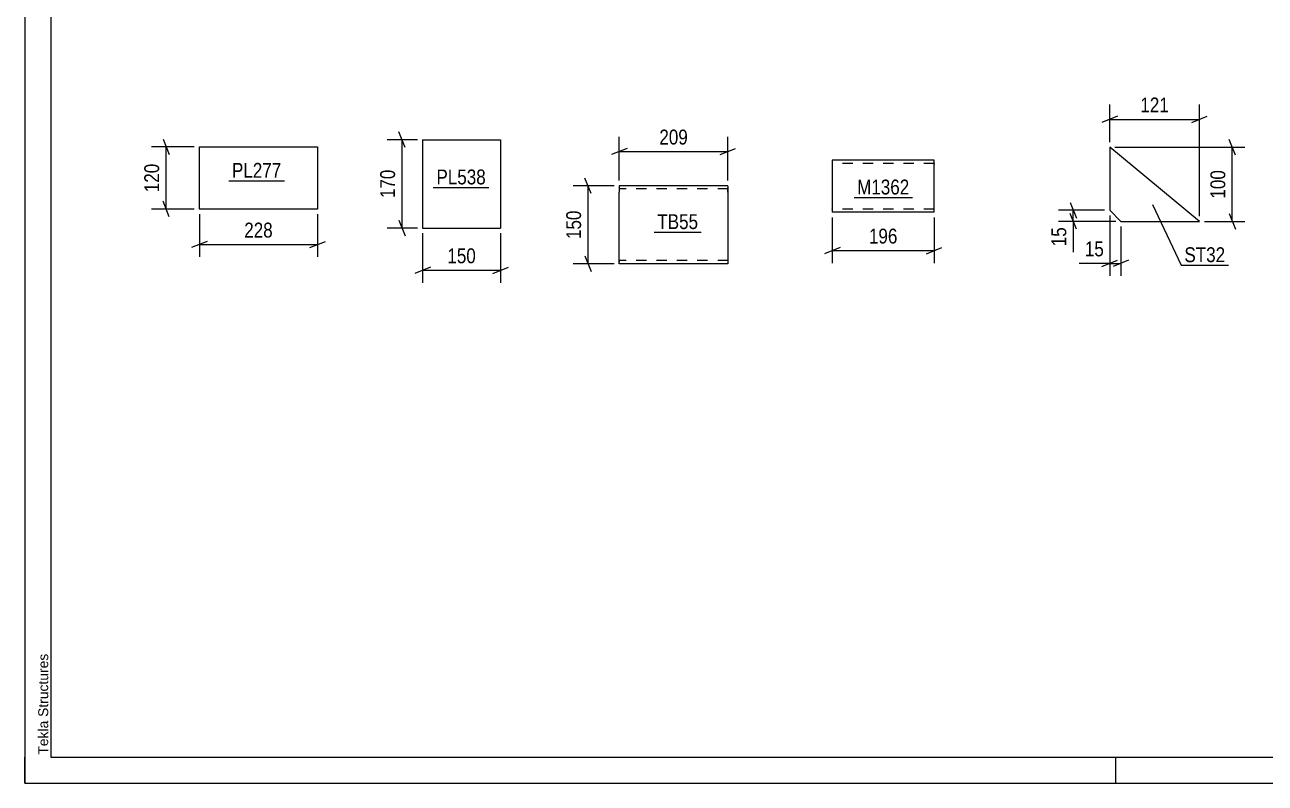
# Model space of a CAD drawing. Header units: millimetres. Extents: x 0 to 1775, y 0 to 560.
# Drawn here: x 0 to 238.8, y 0 to 146 of the extents above; entities that cross this region are included whole.
import ezdxf

# ---------------------------------------------------------------- set-up
doc = ezdxf.new("R2010")
doc.units = ezdxf.units.MM
doc.linetypes.add('DXK_LINE_DOT2', pattern=[3.9198, 1.9599, -1.9599])
doc.styles.add('Arial', font='ARIAL.TTF', dxfattribs={"height": 0.2})
doc.styles.add('Arial Narrow', font='ARIALN.TTF', dxfattribs={"height": 0.2})

# ---------------------------------------------------------------- blocks, each defined once
blk = doc.blocks.new('Unknown-814185304-1133')
at = {"color": 5, "linetype": 'Continuous'}
for p, q in [((0, 297), (0, 0)), ((5, 292), (5, 5)), ((0, 0), (0, 5)), ((5, 5), (415, 5)), ((210, 0), (210, 5)), ((0, 0), (420, 0))]:
    blk.add_line(p, q, dxfattribs=at)
at = {"color": 174, "linetype": 'Continuous', "style": 'Arial'}
blk.add_text('Tekla Structures', height=1.9102, rotation=90, dxfattribs=at).set_placement((4.5, 5.5))
blk = doc.blocks.new('Part-814185304-6951 - 6947')
at = {"color": 2, "linetype": 'Continuous'}
for p, q in [((33.6, 110.54), (33.6, 122.54)), ((33.6, 122.54), (56.36, 122.54)), ((56.36, 122.54), (56.36, 110.54)), ((56.36, 110.54), (33.6, 110.54))]:
    blk.add_line(p, q, dxfattribs=at)
blk = doc.blocks.new('Part-814185304-5932 - 5928')
at = {"color": 2, "linetype": 'Continuous'}
for p, q in [((76.58, 123.9), (76.58, 106.9)), ((76.58, 123.9), (91.58, 123.9)), ((91.58, 123.9), (91.58, 106.9)), ((76.58, 106.9), (91.58, 106.9))]:
    blk.add_line(p, q, dxfattribs=at)
blk = doc.blocks.new('Part-814185304-5965 - 5960')
at = {"color": 2, "linetype": 'Continuous'}
for p, q in [((114.44, 115.03), (114.44, 113.83)), ((135.34, 115.03), (114.44, 115.03)), ((135.34, 114.94), (135.34, 115.03)), ((135.34, 114.94), (135.34, 113.83)), ((114.44, 100.77), (114.44, 113.83)), ((135.34, 113.83), (135.34, 100.03)), ((114.44, 100.12), (114.44, 100.77)), ((114.44, 100.03), (114.44, 100.12)), ((135.34, 100.03), (114.44, 100.03))]:
    blk.add_line(p, q, dxfattribs=at)
at = {"color": 7, "linetype": 'DXK_LINE_DOT2'}
for p, q in [((135.34, 113.83), (135.34, 114.67)), ((135.34, 114.43), (114.44, 114.43)), ((114.44, 100.77), (114.44, 100.38)), ((114.44, 100.63), (114.44, 100.67)), ((135.34, 100.63), (114.44, 100.63)), ((135.34, 100.63), (135.34, 100.67))]:
    blk.add_line(p, q, dxfattribs=at)
blk = doc.blocks.new('Part-814185304-6140 - 6134')
at = {"color": 2, "linetype": 'Continuous'}
for p, q in [((226.12, 108.17), (208.85, 122.46)), ((208.85, 122.46), (208.85, 110.31)), ((208.85, 110.31), (210.99, 108.17)), ((210.99, 108.17), (226.12, 108.17))]:
    blk.add_line(p, q, dxfattribs=at)
blk = doc.blocks.new('Part-814185304-6930 - 6926')
at = {"color": 2, "linetype": 'Continuous'}
for p, q in [((175.05, 119.94), (155.44, 119.94)), ((155.44, 119.94), (155.44, 109.94)), ((175.05, 109.94), (175.05, 119.94)), ((175.05, 109.94), (155.44, 109.94))]:
    blk.add_line(p, q, dxfattribs=at)
at = {"color": 7, "linetype": 'DXK_LINE_DOT2'}
for p, q in [((175.05, 119.34), (155.44, 119.34)), ((175.05, 119.3), (175.05, 119.34)), ((175.05, 119.34), (175.05, 119.3)), ((175.05, 119.2), (175.05, 119.3)), ((175.05, 119.3), (175.05, 119.2)), ((155.44, 110.54), (155.44, 110.59)), ((175.05, 110.54), (155.44, 110.54))]:
    blk.add_line(p, q, dxfattribs=at)
blk = doc.blocks.new('StraightDimension-814185304-6953 - 6947')
at = {"color": 7, "linetype": 'Continuous'}
for p, q in [((32.6, 122.54), (24.36, 122.54)), ((26.61, 124.04), (27.81, 121.04)), ((27.21, 110.54), (27.21, 122.54)), ((32.6, 110.54), (24.36, 110.54)), ((27.81, 109.04), (26.61, 112.04))]:
    blk.add_line(p, q, dxfattribs=at)
at = {"color": 0}
blk.add_wipeout([(26.46, 119.88), (22.26, 119.88), (22.26, 113.2), (26.46, 113.2)], dxfattribs=at)
at = {"color": 3, "style": 'Arial Narrow'}
blk.add_text('120', height=2.863, rotation=90.0002, dxfattribs=at).set_placement((25.86, 113.8))
blk = doc.blocks.new('StraightDimension-814185304-6964 - 6947')
at = {"color": 7, "linetype": 'Continuous'}
for p, q in [((33.6, 109.54), (33.6, 101.32)), ((56.36, 109.54), (56.36, 101.32)), ((35.1, 104.32), (32.1, 103.12)), ((33.6, 103.72), (56.36, 103.72)), ((54.86, 103.12), (57.86, 104.32))]:
    blk.add_line(p, q, dxfattribs=at)
at = {"color": 0}
blk.add_wipeout([(48.32, 104.47), (48.32, 108.67), (41.64, 108.67), (41.64, 104.47)], dxfattribs=at)
at = {"color": 3, "style": 'Arial Narrow'}
blk.add_text('228', height=2.863, dxfattribs=at).set_placement((42.24, 105.07))
blk = doc.blocks.new('StraightDimension-814185304-5934 - 5928')
at = {"color": 7, "linetype": 'Continuous'}
for p, q in [((73.22, 122.4), (72.02, 125.4)), ((75.58, 123.9), (69.77, 123.9)), ((72.62, 106.9), (72.62, 123.9)), ((72.02, 108.4), (73.22, 105.4)), ((75.58, 106.9), (69.77, 106.9))]:
    blk.add_line(p, q, dxfattribs=at)
at = {"color": 0}
blk.add_wipeout([(71.87, 118.75), (67.67, 118.75), (67.67, 112.06), (71.87, 112.06)], dxfattribs=at)
at = {"color": 3, "style": 'Arial Narrow'}
blk.add_text('170', height=2.863, rotation=90.0002, dxfattribs=at).set_placement((71.27, 112.66))
blk = doc.blocks.new('StraightDimension-814185304-5945 - 5928')
at = {"color": 7, "linetype": 'Continuous'}
for p, q in [((76.58, 105.9), (76.58, 96.37)), ((91.58, 105.9), (91.58, 96.37)), ((78.08, 99.37), (75.08, 98.17)), ((76.58, 98.77), (91.58, 98.77)), ((90.08, 98.17), (93.08, 99.37))]:
    blk.add_line(p, q, dxfattribs=at)
at = {"color": 0}
blk.add_wipeout([(87.42, 99.52), (87.42, 103.72), (80.74, 103.72), (80.74, 99.52)], dxfattribs=at)
at = {"color": 3, "style": 'Arial Narrow'}
blk.add_text('150', height=2.863, dxfattribs=at).set_placement((81.34, 100.12))
blk = doc.blocks.new('StraightDimension-814185304-5978 - 5960')
at = {"color": 7, "linetype": 'Continuous'}
for p, q in [((113.44, 115.03), (105.58, 115.03)), ((109.03, 113.53), (107.83, 116.53)), ((108.43, 100.03), (108.43, 115.03)), ((107.83, 101.53), (109.03, 98.53)), ((113.44, 100.03), (105.58, 100.03))]:
    blk.add_line(p, q, dxfattribs=at)
at = {"color": 0}
blk.add_wipeout([(107.68, 110.87), (103.48, 110.87), (103.48, 104.18), (107.68, 104.18)], dxfattribs=at)
at = {"color": 3, "style": 'Arial Narrow'}
blk.add_text('150', height=2.863, rotation=90.0002, dxfattribs=at).set_placement((107.08, 104.78))
blk = doc.blocks.new('StraightDimension-814185304-5967 - 5960')
at = {"color": 7, "linetype": 'Continuous'}
for p, q in [((114.44, 116.03), (114.44, 124.48)), ((135.34, 116.03), (135.34, 124.48)), ((115.94, 122.23), (112.94, 121.03)), ((133.84, 121.03), (136.84, 122.23)), ((114.44, 121.63), (135.34, 121.63))]:
    blk.add_line(p, q, dxfattribs=at)
at = {"color": 0}
blk.add_wipeout([(128.24, 122.38), (128.24, 126.58), (121.55, 126.58), (121.55, 122.38)], dxfattribs=at)
at = {"color": 3, "style": 'Arial Narrow'}
blk.add_text('209', height=2.863, dxfattribs=at).set_placement((122.15, 122.98))
blk = doc.blocks.new('StraightDimension-814185304-6164 - 6134')
at = {"color": 7, "linetype": 'Continuous'}
for p, q in [((207.85, 110.31), (198.98, 110.31)), ((201.23, 111.81), (202.43, 108.81)), ((201.83, 108.17), (201.83, 110.31)), ((209.99, 108.17), (198.98, 108.17)), ((202.43, 106.67), (201.23, 109.67))]:
    blk.add_line(p, q, dxfattribs=at)
at = {"color": 0}
blk.add_wipeout([(201.08, 107.65), (196.88, 107.65), (196.88, 102.79), (201.08, 102.79)], dxfattribs=at)
at = {"color": 7, "linetype": 'Continuous'}
blk.add_line((201.83, 108.17), (201.83, 102.27), dxfattribs=at)
blk.add_line((201.83, 108.17), (201.83, 102.27), dxfattribs=at)
at = {"color": 3, "style": 'Arial Narrow'}
blk.add_text('15', height=2.863, rotation=90.0002, dxfattribs=at).set_placement((200.48, 103.39))
blk = doc.blocks.new('StraightDimension-814185304-6175 - 6134')
at = {"color": 7, "linetype": 'Continuous'}
for p, q in [((209.85, 122.46), (234.84, 122.46)), ((233.04, 120.96), (231.84, 123.96)), ((232.44, 108.17), (232.44, 122.46)), ((227.12, 108.17), (234.84, 108.17)), ((231.84, 109.67), (233.04, 106.67))]:
    blk.add_line(p, q, dxfattribs=at)
at = {"color": 0}
blk.add_wipeout([(231.69, 118.66), (227.49, 118.66), (227.49, 111.97), (231.69, 111.97)], dxfattribs=at)
at = {"color": 3, "style": 'Arial Narrow'}
blk.add_text('100', height=2.863, rotation=90.0002, dxfattribs=at).set_placement((231.09, 112.57))
blk = doc.blocks.new('StraightDimension-814185304-6142 - 6134')
at = {"color": 7, "linetype": 'Continuous'}
for p, q in [((208.85, 109.31), (208.85, 97.7)), ((210.99, 107.17), (210.99, 97.7)), ((207.35, 99.5), (210.35, 100.7)), ((212.49, 100.7), (209.49, 99.5)), ((208.85, 100.1), (210.99, 100.1))]:
    blk.add_line(p, q, dxfattribs=at)
at = {"color": 0}
blk.add_wipeout([(208.32, 100.85), (208.32, 105.05), (203.46, 105.05), (203.46, 100.85)], dxfattribs=at)
at = {"color": 7, "linetype": 'Continuous'}
blk.add_line((208.85, 100.1), (202.94, 100.1), dxfattribs=at)
blk.add_line((208.85, 100.1), (202.94, 100.1), dxfattribs=at)
at = {"color": 3, "style": 'Arial Narrow'}
blk.add_text('15', height=2.863, dxfattribs=at).set_placement((204.06, 101.45))
blk = doc.blocks.new('StraightDimension-814185304-6154 - 6134')
at = {"color": 7, "linetype": 'Continuous'}
for p, q in [((208.85, 123.46), (208.85, 130.66)), ((226.12, 109.17), (226.12, 130.66)), ((210.35, 128.41), (207.35, 127.21)), ((208.85, 127.81), (226.12, 127.81)), ((224.62, 127.21), (227.62, 128.41))]:
    blk.add_line(p, q, dxfattribs=at)
at = {"color": 0}
blk.add_wipeout([(220.82, 128.56), (220.82, 132.76), (214.14, 132.76), (214.14, 128.56)], dxfattribs=at)
at = {"color": 3, "style": 'Arial Narrow'}
blk.add_text('121', height=2.863, dxfattribs=at).set_placement((214.74, 129.16))
blk = doc.blocks.new('StraightDimension-814185304-6932 - 6926')
at = {"color": 7, "linetype": 'Continuous'}
for p, q in [((155.44, 108.94), (155.44, 100.16)), ((175.05, 108.94), (175.05, 100.16)), ((156.94, 103.16), (153.94, 101.96)), ((173.55, 101.96), (176.55, 103.16)), ((155.44, 102.56), (175.05, 102.56))]:
    blk.add_line(p, q, dxfattribs=at)
at = {"color": 0}
blk.add_wipeout([(168.59, 103.31), (168.59, 107.51), (161.9, 107.51), (161.9, 103.31)], dxfattribs=at)
at = {"color": 3, "style": 'Arial Narrow'}
blk.add_text('196', height=2.863, dxfattribs=at).set_placement((162.5, 103.91))
blk = doc.blocks.new('Mark-814185304-6949 - 6947')
at = {"color": 0}
blk.add_wipeout([(49.38, 116.57), (49.38, 119.57), (39.88, 119.57), (39.88, 116.57)], dxfattribs=at)
blk.add_wipeout([(49.38, 116.57), (49.38, 119.57), (39.88, 119.57), (39.88, 116.57)], dxfattribs=at)
at = {"color": 30, "linetype": 'Continuous'}
blk.add_line((39.28, 115.97), (49.98, 115.97), dxfattribs=at)
at = {"color": 3, "style": 'Arial Narrow'}
blk.add_text('PL277', height=2.863, dxfattribs=at).set_placement((39.88, 116.57))
blk = doc.blocks.new('Mark-814185304-5930 - 5928')
at = {"color": 0}
blk.add_wipeout([(88.75, 115.3), (88.75, 118.3), (79.24, 118.3), (79.24, 115.3)], dxfattribs=at)
blk.add_wipeout([(88.75, 115.3), (88.75, 118.3), (79.24, 118.3), (79.24, 115.3)], dxfattribs=at)
at = {"color": 30, "linetype": 'Continuous'}
blk.add_line((78.64, 114.7), (89.35, 114.7), dxfattribs=at)
at = {"color": 3, "style": 'Arial Narrow'}
blk.add_text('PL538', height=2.863, dxfattribs=at).set_placement((79.24, 115.3))
blk = doc.blocks.new('Mark-814185304-5963 - 5960')
at = {"color": 0}
blk.add_wipeout([(129.61, 106.7), (129.61, 109.7), (121.76, 109.7), (121.76, 106.7)], dxfattribs=at)
blk.add_wipeout([(129.61, 106.7), (129.61, 109.7), (121.76, 109.7), (121.76, 106.7)], dxfattribs=at)
at = {"color": 30, "linetype": 'Continuous'}
blk.add_line((121.16, 106.1), (130.21, 106.1), dxfattribs=at)
at = {"color": 3, "style": 'Arial Narrow'}
blk.add_text('TB55', height=2.863, dxfattribs=at).set_placement((121.76, 106.7))
blk = doc.blocks.new('Mark-814185304-6136 - 6134')
at = {"color": 0}
blk.add_wipeout([(231.08, 100.33), (231.08, 103.33), (223.22, 103.33), (223.22, 100.33)], dxfattribs=at)
blk.add_wipeout([(231.08, 100.33), (231.08, 103.33), (223.22, 103.33), (223.22, 100.33)], dxfattribs=at)
at = {"color": 30, "linetype": 'Continuous'}
for p, q in [((217.1, 111.4), (222.62, 99.73)), ((222.62, 99.73), (231.68, 99.73))]:
    blk.add_line(p, q, dxfattribs=at)
at = {"color": 3, "style": 'Arial Narrow'}
blk.add_text('ST32', height=2.863, dxfattribs=at).set_placement((223.22, 100.33))
blk = doc.blocks.new('Mark-814185304-6928 - 6926')
at = {"color": 0}
blk.add_wipeout([(170.27, 113.36), (170.27, 116.36), (160.22, 116.36), (160.22, 113.36)], dxfattribs=at)
blk.add_wipeout([(170.27, 113.36), (170.27, 116.36), (160.22, 116.36), (160.22, 113.36)], dxfattribs=at)
at = {"color": 30, "linetype": 'Continuous'}
blk.add_line((159.62, 112.76), (170.87, 112.76), dxfattribs=at)
at = {"color": 3, "style": 'Arial Narrow'}
blk.add_text('M1362', height=2.863, dxfattribs=at).set_placement((160.22, 113.36))

msp = doc.modelspace()

# ---------------------------------------------------------------- block references
for name in ['Unknown-814185304-1133', 'Part-814185304-6951 - 6947', 'Part-814185304-5932 - 5928', 'Part-814185304-6140 - 6134', 'Part-814185304-6930 - 6926', 'Part-814185304-5965 - 5960']:
    msp.add_blockref(name, (0, 0))

# ---------------------------------------------------------------- next in the draw order: block references
for name in ['StraightDimension-814185304-5934 - 5928', 'StraightDimension-814185304-6953 - 6947', 'Mark-814185304-6949 - 6947', 'Mark-814185304-5930 - 5928', 'StraightDimension-814185304-5978 - 5960', 'Mark-814185304-6928 - 6926', 'StraightDimension-814185304-6164 - 6134', 'Mark-814185304-5963 - 5960', 'StraightDimension-814185304-6932 - 6926']:
    msp.add_blockref(name, (0, 0))

# ---------------------------------------------------------------- next in the draw order: block references
for name in ['StraightDimension-814185304-5967 - 5960', 'StraightDimension-814185304-6175 - 6134', 'StraightDimension-814185304-6964 - 6947', 'StraightDimension-814185304-5945 - 5928']:
    msp.add_blockref(name, (0, 0))

# ---------------------------------------------------------------- next in the draw order: block references
msp.add_blockref('StraightDimension-814185304-6142 - 6134', (0, 0))

# ---------------------------------------------------------------- next in the draw order: block references
msp.add_blockref('StraightDimension-814185304-6154 - 6134', (0, 0))

# ---------------------------------------------------------------- next in the draw order: block references
msp.add_blockref('Mark-814185304-6136 - 6134', (0, 0))

doc.saveas('drawing.dxf')
